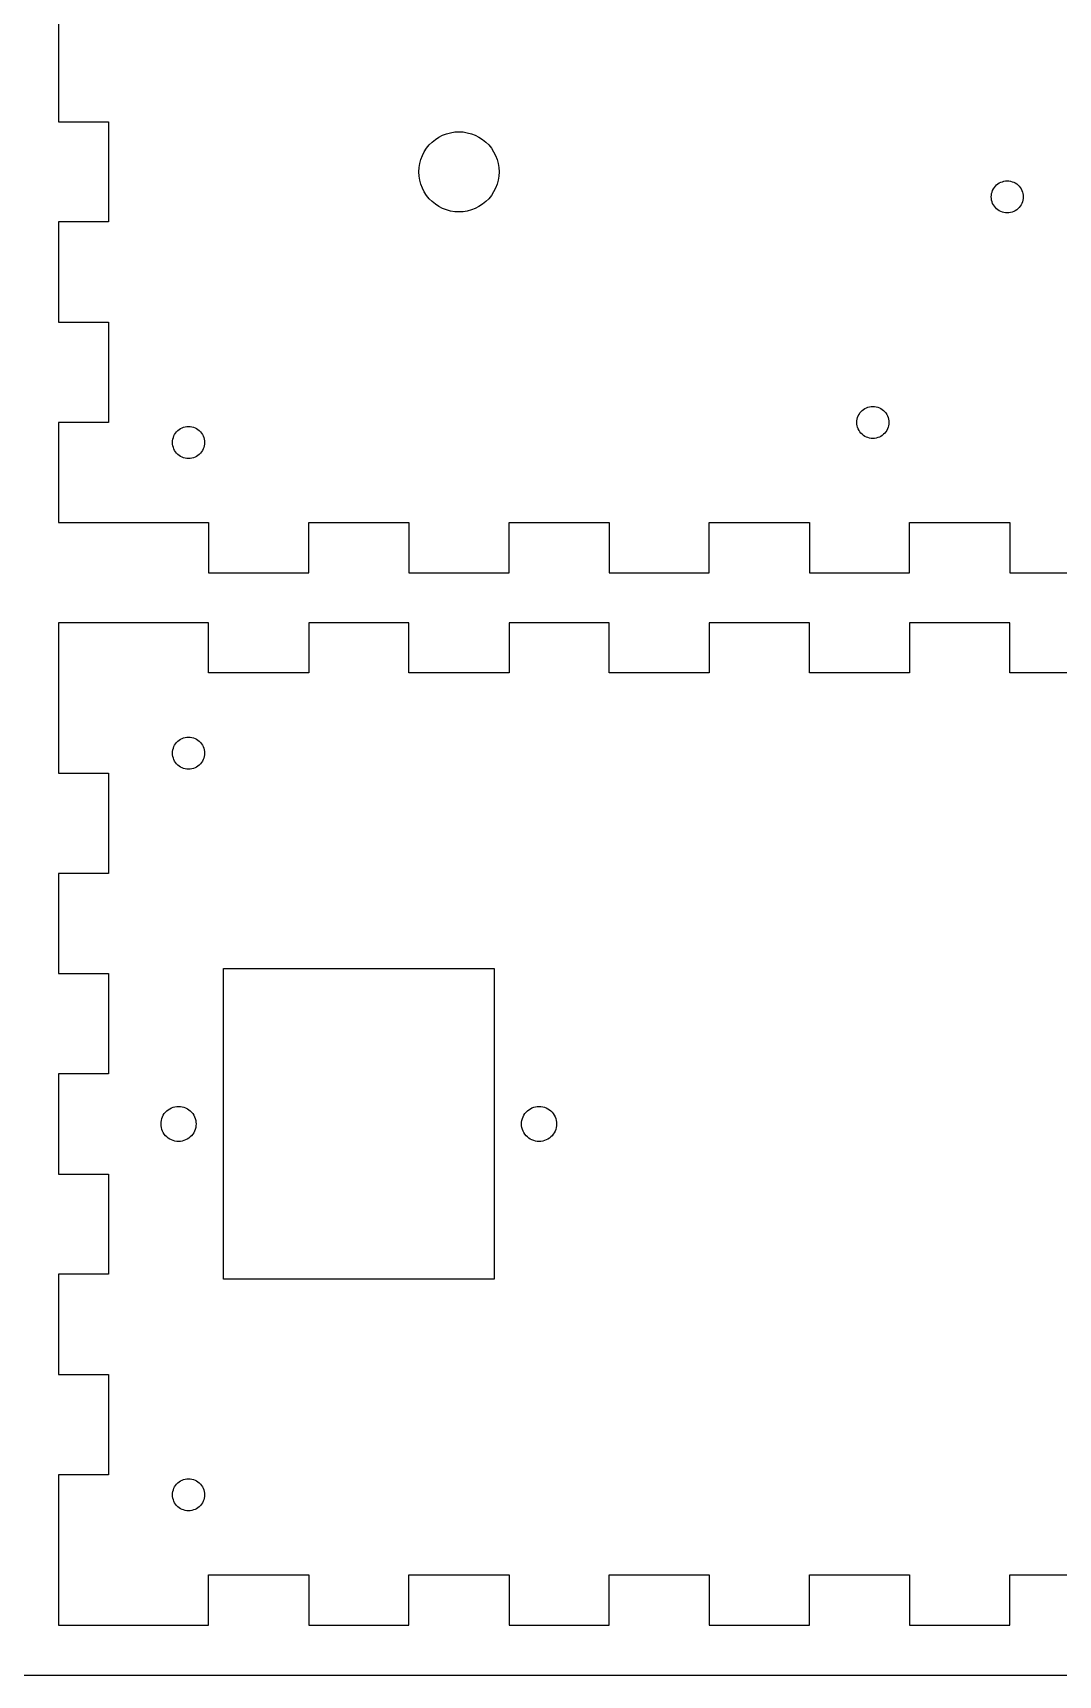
# Model space of a CAD drawing. Header units: millimetres. Extents: x 0 to 800, y 0 to 420.
# Drawn here: x 142.4 to 244.8, y 0 to 163.9 of the extents above; entities that cross this region are included whole.
import ezdxf

# ---------------------------------------------------------------- set-up
doc = ezdxf.new("R2010")
doc.units = ezdxf.units.MM
doc.header["$MEASUREMENT"] = 0
doc.layers.add('Sheet', color=18, linetype='Continuous', true_color=0x000000)

msp = doc.modelspace()

# ---------------------------------------------------------------- linework, layer by layer
at = {"color": 7, "true_color": 0xffffff}
for points in [[(145, 165), (145, 155), (150, 155), (150, 145), (145, 145), (145, 135), (150, 135), (150, 125), (145, 125), (145, 115), (160, 115), (160, 110), (170, 110), (170, 115), (180, 115), (180, 110), (190, 110), (190, 115), (200, 115), (200, 110), (210, 110), (210, 115), (220, 115), (220, 110), (230, 110), (230, 115), (240, 115), (240, 110), (250, 110)], [(250, 100), (240, 100), (240, 105), (230, 105), (230, 100), (220, 100), (220, 105), (210, 105), (210, 100), (200, 100), (200, 105), (190, 105), (190, 100), (180, 100), (180, 105), (170, 105), (170, 100), (160, 100), (160, 105), (145, 105), (145, 90), (150, 90), (150, 80), (145, 80), (145, 70), (150, 70), (150, 60), (145, 60), (145, 50), (150, 50), (150, 40), (145, 40), (145, 30), (150, 30), (150, 20), (145, 20), (145, 5), (160, 5), (160, 10), (170, 10), (170, 5), (180, 5), (180, 10), (190, 10), (190, 5), (200, 5), (200, 10), (210, 10), (210, 5), (220, 5), (220, 10), (230, 10), (230, 5), (240, 5), (240, 10), (250, 10)]]:
    msp.add_lwpolyline(points, dxfattribs=at)
for points in [[(181.02, 149.58), (181, 150), (181.02, 150.42), (181.09, 150.83), (181.2, 151.24), (181.35, 151.63), (181.54, 152), (181.76, 152.35), (182.03, 152.68), (182.32, 152.97), (182.65, 153.24), (183, 153.46), (183.37, 153.65), (183.76, 153.8), (184.17, 153.91), (184.58, 153.98), (185, 154), (185.42, 153.98), (185.83, 153.91), (186.24, 153.8), (186.63, 153.65), (187, 153.46), (187.35, 153.24), (187.68, 152.97), (187.97, 152.68), (188.24, 152.35), (188.46, 152), (188.65, 151.63), (188.8, 151.24), (188.91, 150.83), (188.98, 150.42), (189, 150), (188.98, 149.58), (188.91, 149.17), (188.8, 148.76), (188.65, 148.37), (188.46, 148), (188.24, 147.65), (187.97, 147.32), (187.68, 147.03), (187.35, 146.76), (187, 146.54), (186.63, 146.35), (186.24, 146.2), (185.83, 146.09), (185.42, 146.02), (185, 146), (184.58, 146.02), (184.17, 146.09), (183.76, 146.2), (183.37, 146.35), (183, 146.54), (182.65, 146.76), (182.32, 147.03), (182.03, 147.32), (181.76, 147.65), (181.54, 148), (181.35, 148.37), (181.2, 148.76), (181.09, 149.17)], [(238.16, 147.33), (238.15, 147.5), (238.16, 147.67), (238.18, 147.83), (238.23, 147.99), (238.29, 148.15), (238.36, 148.3), (238.46, 148.44), (238.56, 148.57), (238.68, 148.69), (238.81, 148.79), (238.95, 148.89), (239.1, 148.96), (239.26, 149.02), (239.42, 149.06), (239.58, 149.09), (239.75, 149.1), (239.92, 149.09), (240.08, 149.06), (240.24, 149.02), (240.4, 148.96), (240.55, 148.89), (240.69, 148.79), (240.82, 148.69), (240.94, 148.57), (241.04, 148.44), (241.14, 148.3), (241.21, 148.15), (241.27, 147.99), (241.31, 147.83), (241.34, 147.67), (241.35, 147.5), (241.34, 147.33), (241.31, 147.17), (241.27, 147.01), (241.21, 146.85), (241.14, 146.7), (241.04, 146.56), (240.94, 146.43), (240.82, 146.31), (240.69, 146.21), (240.55, 146.11), (240.4, 146.04), (240.24, 145.98), (240.08, 145.93), (239.92, 145.91), (239.75, 145.9), (239.58, 145.91), (239.42, 145.93), (239.26, 145.98), (239.1, 146.04), (238.95, 146.11), (238.81, 146.21), (238.68, 146.31), (238.56, 146.43), (238.46, 146.56), (238.36, 146.7), (238.29, 146.85), (238.23, 147.01), (238.18, 147.17)], [(224.74, 124.83), (224.73, 125), (224.74, 125.17), (224.77, 125.33), (224.81, 125.49), (224.87, 125.65), (224.95, 125.8), (225.04, 125.94), (225.14, 126.07), (225.26, 126.19), (225.39, 126.29), (225.53, 126.39), (225.68, 126.46), (225.84, 126.52), (226, 126.56), (226.17, 126.59), (226.33, 126.6), (226.5, 126.59), (226.67, 126.56), (226.83, 126.52), (226.98, 126.46), (227.13, 126.39), (227.27, 126.29), (227.4, 126.19), (227.52, 126.07), (227.63, 125.94), (227.72, 125.8), (227.8, 125.65), (227.86, 125.49), (227.9, 125.33), (227.92, 125.17), (227.93, 125), (227.92, 124.83), (227.9, 124.67), (227.85, 124.51), (227.79, 124.35), (227.72, 124.2), (227.63, 124.06), (227.52, 123.93), (227.4, 123.81), (227.27, 123.71), (227.13, 123.61), (226.98, 123.54), (226.83, 123.48), (226.67, 123.43), (226.5, 123.41), (226.33, 123.4), (226.17, 123.41), (226, 123.43), (225.84, 123.48), (225.68, 123.54), (225.53, 123.61), (225.39, 123.71), (225.26, 123.81), (225.14, 123.93), (225.04, 124.06), (224.95, 124.2), (224.87, 124.35), (224.81, 124.51), (224.77, 124.67)], [(156.41, 122.83), (156.4, 123), (156.41, 123.17), (156.43, 123.33), (156.48, 123.49), (156.54, 123.65), (156.61, 123.8), (156.71, 123.94), (156.81, 124.07), (156.93, 124.19), (157.06, 124.29), (157.2, 124.39), (157.35, 124.46), (157.51, 124.52), (157.67, 124.56), (157.83, 124.59), (158, 124.6), (158.17, 124.59), (158.33, 124.56), (158.49, 124.52), (158.65, 124.46), (158.8, 124.39), (158.94, 124.29), (159.07, 124.19), (159.19, 124.07), (159.29, 123.94), (159.39, 123.8), (159.46, 123.65), (159.52, 123.49), (159.56, 123.33), (159.59, 123.17), (159.6, 123), (159.59, 122.83), (159.56, 122.67), (159.52, 122.51), (159.46, 122.35), (159.39, 122.2), (159.29, 122.06), (159.19, 121.93), (159.07, 121.81), (158.94, 121.71), (158.8, 121.61), (158.65, 121.54), (158.49, 121.48), (158.33, 121.43), (158.17, 121.41), (158, 121.4), (157.83, 121.41), (157.67, 121.43), (157.51, 121.48), (157.35, 121.54), (157.2, 121.61), (157.06, 121.71), (156.93, 121.81), (156.81, 121.93), (156.71, 122.06), (156.61, 122.2), (156.54, 122.35), (156.48, 122.51), (156.43, 122.67)], [(156.71, 91.06), (156.61, 91.2), (156.54, 91.35), (156.48, 91.51), (156.43, 91.67), (156.41, 91.83), (156.4, 92), (156.41, 92.17), (156.43, 92.33), (156.48, 92.49), (156.54, 92.65), (156.61, 92.8), (156.71, 92.94), (156.81, 93.07), (156.93, 93.19), (157.06, 93.29), (157.2, 93.39), (157.35, 93.46), (157.51, 93.52), (157.67, 93.56), (157.83, 93.59), (158, 93.6), (158.17, 93.59), (158.33, 93.56), (158.49, 93.52), (158.65, 93.46), (158.8, 93.39), (158.94, 93.29), (159.07, 93.19), (159.19, 93.07), (159.29, 92.94), (159.39, 92.8), (159.46, 92.65), (159.52, 92.49), (159.56, 92.33), (159.59, 92.17), (159.6, 92), (159.59, 91.83), (159.56, 91.67), (159.52, 91.51), (159.46, 91.35), (159.39, 91.2), (159.29, 91.06), (159.19, 90.93), (159.07, 90.81), (158.94, 90.71), (158.8, 90.61), (158.65, 90.54), (158.49, 90.48), (158.33, 90.43), (158.17, 90.41), (158, 90.4), (157.83, 90.41), (157.67, 90.43), (157.51, 90.48), (157.35, 90.54), (157.2, 90.61), (157.06, 90.71), (156.93, 90.81), (156.81, 90.93)], [(188.5, 70.5), (188.5, 39.5), (161.5, 39.5), (161.5, 70.5)], [(158.74, 54.82), (158.71, 54.64), (158.66, 54.46), (158.6, 54.29), (158.52, 54.12), (158.42, 53.97), (158.3, 53.83), (158.17, 53.7), (158.03, 53.58), (157.87, 53.48), (157.71, 53.4), (157.54, 53.34), (157.36, 53.29), (157.18, 53.26), (157, 53.25), (156.82, 53.26), (156.64, 53.29), (156.46, 53.34), (156.29, 53.4), (156.12, 53.48), (155.97, 53.58), (155.83, 53.7), (155.7, 53.83), (155.58, 53.97), (155.48, 54.13), (155.4, 54.29), (155.34, 54.46), (155.29, 54.64), (155.26, 54.82), (155.25, 55), (155.26, 55.18), (155.29, 55.36), (155.34, 55.54), (155.4, 55.71), (155.48, 55.88), (155.58, 56.03), (155.7, 56.17), (155.83, 56.3), (155.97, 56.42), (156.13, 56.52), (156.29, 56.6), (156.46, 56.66), (156.64, 56.71), (156.82, 56.74), (157, 56.75), (157.18, 56.74), (157.36, 56.71), (157.54, 56.66), (157.71, 56.6), (157.88, 56.52), (158.03, 56.42), (158.17, 56.3), (158.3, 56.17), (158.42, 56.03), (158.52, 55.87), (158.6, 55.71), (158.66, 55.54), (158.71, 55.36), (158.74, 55.18), (158.75, 55)], [(194.74, 54.82), (194.71, 54.64), (194.66, 54.46), (194.6, 54.29), (194.52, 54.12), (194.42, 53.97), (194.3, 53.83), (194.17, 53.7), (194.03, 53.58), (193.87, 53.48), (193.71, 53.4), (193.54, 53.34), (193.36, 53.29), (193.18, 53.26), (193, 53.25), (192.82, 53.26), (192.64, 53.29), (192.46, 53.34), (192.29, 53.4), (192.12, 53.48), (191.97, 53.58), (191.83, 53.7), (191.7, 53.83), (191.58, 53.97), (191.48, 54.13), (191.4, 54.29), (191.34, 54.46), (191.29, 54.64), (191.26, 54.82), (191.25, 55), (191.26, 55.18), (191.29, 55.36), (191.34, 55.54), (191.4, 55.71), (191.48, 55.88), (191.58, 56.03), (191.7, 56.17), (191.83, 56.3), (191.97, 56.42), (192.13, 56.52), (192.29, 56.6), (192.46, 56.66), (192.64, 56.71), (192.82, 56.74), (193, 56.75), (193.18, 56.74), (193.36, 56.71), (193.54, 56.66), (193.71, 56.6), (193.88, 56.52), (194.03, 56.42), (194.17, 56.3), (194.3, 56.17), (194.42, 56.03), (194.52, 55.87), (194.6, 55.71), (194.66, 55.54), (194.71, 55.36), (194.74, 55.18), (194.75, 55)], [(156.71, 17.06), (156.61, 17.2), (156.54, 17.35), (156.48, 17.51), (156.43, 17.67), (156.41, 17.83), (156.4, 18), (156.41, 18.17), (156.43, 18.33), (156.48, 18.49), (156.54, 18.65), (156.61, 18.8), (156.71, 18.94), (156.81, 19.07), (156.93, 19.19), (157.06, 19.29), (157.2, 19.39), (157.35, 19.46), (157.51, 19.52), (157.67, 19.56), (157.83, 19.59), (158, 19.6), (158.17, 19.59), (158.33, 19.56), (158.49, 19.52), (158.65, 19.46), (158.8, 19.39), (158.94, 19.29), (159.07, 19.19), (159.19, 19.07), (159.29, 18.94), (159.39, 18.8), (159.46, 18.65), (159.52, 18.49), (159.56, 18.33), (159.59, 18.17), (159.6, 18), (159.59, 17.83), (159.56, 17.67), (159.52, 17.51), (159.46, 17.35), (159.39, 17.2), (159.29, 17.06), (159.19, 16.93), (159.07, 16.81), (158.94, 16.71), (158.8, 16.61), (158.65, 16.54), (158.49, 16.48), (158.33, 16.43), (158.17, 16.41), (158, 16.4), (157.83, 16.41), (157.67, 16.43), (157.51, 16.48), (157.35, 16.54), (157.2, 16.61), (157.06, 16.71), (156.93, 16.81), (156.81, 16.93)]]:
    msp.add_lwpolyline(points, close=True, dxfattribs=at)
at = {"layer": 'Sheet', "color": 18, "true_color": 0x000000}
msp.add_lwpolyline([(0, 0), (800, 0), (800, 420), (0, 420)], close=True, dxfattribs=at)

doc.saveas('drawing.dxf')
